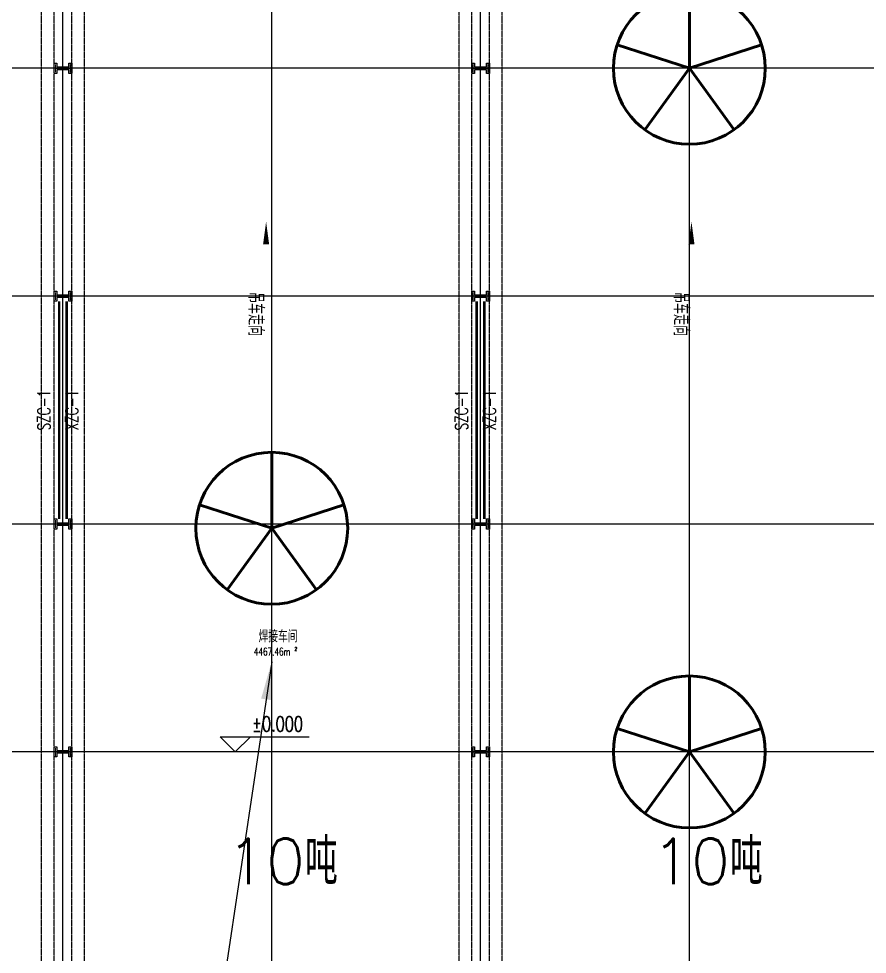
# Model space of a CAD drawing. Extents: x -954573 to 446329, y 489853 to 1226784.
# Drawn here: x -212201 to -178675, y 778828 to 815779 of the extents above; entities that cross this region are included whole.
import ezdxf
from ezdxf.enums import TextEntityAlignment as Align

# ---------------------------------------------------------------- set-up
doc = ezdxf.new("R2010")
doc.units = 0
doc.header["$LTSCALE"] = 10
doc.header["$MEASUREMENT"] = 0
for name, pattern in [('10平面$0$CENTER', [2, 1.25, -0.25, 0.25, -0.25]), ('10平面$0$DOTE', [2.42, 2, -0.2, 0.02, -0.2]), ('10平面$1$DASH', [0.35, 0.25, -0.1])]:
    doc.linetypes.add(name, pattern=pattern)
for name, color, linetype in [('10平面$0$A-AXIS-DOTE', 8, '10平面$0$DOTE'), ('10平面$0$A-AXIS-DP', 8, 'Continuous'), ('10平面$0$A-HATCH-2', 8, 'Continuous'), ('10平面$0$A-LIN-V', 8, 'Continuous'), ('10平面$0$A-WINDOW', 8, 'Continuous'), ('10平面$0$AS-WALL', 8, 'Continuous'), ('10平面$0$PUB_TEXT', 8, 'Continuous'), ('10平面$0$建-房间', 8, 'Continuous'), ('10平面$0$建-标高', 8, 'Continuous'), ('10平面$0$建-箭头', 8, 'Continuous'), ('A-LIN-V', 9, 'Continuous'), ('建-引出', 3, 'Continuous')]:
    doc.layers.add(name, color=color, linetype=linetype)
for name, color, linetype, lineweight in [('10平面$0$S-col', 2, 'Continuous', 0), ('10平面$0$THIN', 7, 'Continuous', 0), ('10平面$0$柱间支撑', 6, '10平面$0$CENTER', 0)]:
    doc.layers.add(name, color=color, linetype=linetype, lineweight=lineweight)
doc.styles.add('10平面$0$A-AREA', font='SIMPLEX', dxfattribs={"bigfont": 'GBCBIG'})
doc.styles.add('10平面$0$A-STANDARD', font='SIMPLEX', dxfattribs={"bigfont": 'GBCBIG'})
doc.styles.add('10平面$0$TSSD_Rein', font='tj-romans1.shx', dxfattribs={"width": 0.7, "bigfont": 'tj-hztxt.shx'})

# ---------------------------------------------------------------- blocks, each defined once
blk = doc.blocks.new('10平面$0$dote')
at = {"layer": '10平面$0$A-AXIS-DOTE'}
for p, q in [((10282.2, -68993.9), (10282.2, 36662.3)), ((18532.2, -69160), (18532.2, 36662.3)), ((26782.2, -68994.5), (26782.2, 36662.3)), ((35032.2, -69160), (35032.2, 36662.3)), ((76282.2, 9000), (-41310, 9000)), ((76282.2, 0), (-41310, 0)), ((76282.2, -9000), (-41310, -9000)), ((76282.2, -18000), (-41310, -18000))]:
    blk.add_line(p, q, dxfattribs=at)
blk = doc.blocks.new('10平面$0$G$C1A8DA1F8')
at = {"color": 2, "style": '10平面$0$A-STANDARD'}
blk.add_text('10吨', height=1800, dxfattribs=at).set_placement((-2536, -801))
blk = doc.blocks.new('10平面$0$_FZH')
at = {"layer": '10平面$0$A-HATCH-2'}
blk.add_lwpolyline([(-0.437, -0.25), (-0.437, 0.25), (-0.297, 0.25), (-0.297, 0.067), (0.298, 0.067), (0.298, 0.25), (0.438, 0.25), (0.438, -0.25), (0.298, -0.25), (0.298, -0.068), (-0.297, -0.068), (-0.297, -0.25)], close=True, dxfattribs=at)
at = {"layer": '10平面$0$S-col'}
blk.add_lwpolyline([(-0.375, -0.188), (-0.375, 0.187), (-0.36, 0.187), (-0.36, 0.005), (0.36, 0.005), (0.36, 0.187), (0.375, 0.187), (0.375, -0.188), (0.36, -0.188), (0.36, -0.005), (-0.36, -0.005), (-0.36, -0.188)], close=True, dxfattribs=at)
blk = doc.blocks.new('10平面$0$w4234324')
at = {"xscale": 800.0000000000005, "yscale": 800.0000000000005, "zscale": 800.0000000000005}
for p in [(-210454, 813820), (-193954, 813820), (-210454, 804820), (-193954, 804820), (-210454, 795820), (-193954, 795820), (-210454, 786820), (-193954, 786820)]:
    blk.add_blockref('10平面$0$_FZH', p, dxfattribs=at)
blk = doc.blocks.new('10平面$0$3243243')
at = {"layer": '10平面$0$A-HATCH-2', "linetype": '10平面$1$DASH'}
for p, q in [((-211304.2, 741520), (-211304.2, 832220)), ((-210804.2, 741520), (-210804.2, 832220)), ((-210104.2, 741520), (-210104.2, 832220)), ((-209604.2, 741520), (-209604.2, 832220)), ((-194804.2, 741520), (-194804.2, 832220)), ((-194304.2, 741520), (-194304.2, 832220)), ((-193604.2, 741520), (-193604.2, 832220)), ((-193104.2, 741520), (-193104.2, 832220))]:
    blk.add_line(p, q, dxfattribs=at)
blk = doc.blocks.new('10平面$0$w4324324')
at = {"layer": '10平面$0$A-HATCH-2', "lineweight": 60}
for q in [(-1694760, 686605), (-1697614, 684532), (-1691907, 684532), (-1696524, 681178), (-1692997, 681178)]:
    blk.add_line((-1694760, 683605), q, dxfattribs=at)
blk.add_circle((-1694760, 683605), 3000, dxfattribs=at)
blk = doc.blocks.new('10平面$0$w423432')
at = {"layer": '10平面$0$A-LIN-V'}
for p in [(-16500, -9000), (-33000, -27166), (-16500, -36000)]:
    blk.add_blockref('10平面$0$w4324324', p, dxfattribs=at)
blk = doc.blocks.new('10平面$0$23124232432')
at = {"layer": '10平面$0$柱间支撑', "const_width": 100}
for points in [[(-210604, 804620), (-210604, 796020)], [(-210304, 804620), (-210304, 796020)], [(-194104, 804620), (-194104, 796020)], [(-193804, 804620), (-193804, 796020)]]:
    blk.add_lwpolyline(points, dxfattribs=at)
at = {"layer": '10平面$0$THIN', "style": '10平面$0$TSSD_Rein', "width": 0.7}
for s, p in [('SZC-1', (-210804, 800320)), ('XZC-1', (-209700, 800320)), ('SZC-1', (-194304, 800320)), ('XZC-1', (-193200, 800320))]:
    blk.add_text(s, height=500, rotation=90, dxfattribs=at).set_placement(p, align=Align.BOTTOM_CENTER)
blk = doc.blocks.new('10平面')
at = {"layer": '10平面$0$建-标高'}
for p, q in [((-203646.4, 786820), (-204246.4, 787420)), ((-204246.4, 787420), (-200726.4, 787420)), ((-203646.4, 786820), (-203046.4, 787420))]:
    blk.add_line(p, q, dxfattribs=at)
at = {"layer": '10平面$0$建-箭头'}
for points in [[(-202426.4, 800865, 0, 0, 0), (-202426.4, 807765, 0, 240, 0), (-202426.4, 806865, 0, 0, 0)], [(-185621.4, 800865, 0, 0, 0), (-185621.4, 807765, 0, 240, 0), (-185621.4, 806865, 0, 0, 0)]]:
    blk.add_lwpolyline(points, format="xyseb", dxfattribs=at)
for p in [(-201440, 782400), (-184650, 782400)]:
    blk.add_blockref('10平面$0$G$C1A8DA1F8', p)
at = {"layer": '10平面$0$A-AXIS-DP'}
blk.add_blockref('10平面$0$3243243', (0, 0), dxfattribs=at)
at = {"layer": '10平面$0$A-LIN-V'}
blk.add_blockref('10平面$0$w423432', (1525556.2, 139215), dxfattribs=at)
at = {"layer": '10平面$0$A-WINDOW'}
blk.add_blockref('10平面$0$w4234324', (0, 0), dxfattribs=at)
at = {"layer": '10平面$0$AS-WALL'}
blk.add_blockref('10平面$0$dote', (-220736.4, 804820), dxfattribs=at)
at = {"layer": '10平面$0$柱间支撑'}
blk.add_blockref('10平面$0$23124232432', (0, 0), dxfattribs=at)
at = {"layer": '10平面$0$PUB_TEXT', "style": '10平面$0$A-STANDARD', "width": 0.705882}
blk.add_text('%%P0.000', height=595, dxfattribs=at).set_placement((-202986.4, 787630))
at = {"layer": '10平面$0$建-房间', "style": '10平面$0$A-AREA'}
blk.add_text('焊接车间', height=482.27, dxfattribs=at).set_placement((-202728.3, 791145))
at = {"layer": '10平面$0$建-房间', "style": '10平面$0$A-AREA', "width": 0.705882}
for s, height, p in [('4467.46m', 297.5, (-202906.4, 790633.1)), ('2', 148.8, (-201306.4, 790808.1))]:
    blk.add_text(s, height=height, dxfattribs=at).set_placement(p)
at = {"layer": '10平面$0$建-箭头', "color": 7, "style": '10平面$0$A-STANDARD'}
for p in [(-203131.4, 804982.3), (-186326.4, 804982.3)]:
    blk.add_text('吊车走向', height=604.44, rotation=270, dxfattribs=at).set_placement(p)

msp = doc.modelspace()

# ---------------------------------------------------------------- block references
at = {"layer": 'A-LIN-V'}
msp.add_blockref('10平面', (0, 0), dxfattribs=at)

# ---------------------------------------------------------------- next in the draw order: hatches: boundary and pattern name
at = {"layer": '建-引出'}
msp.add_hatch(color=256, dxfattribs=at).paths.add_polyline_path([(-202204.2, 790380), (-202623.4, 788926), (-202227.8, 788866.9)], flags=17)

# ---------------------------------------------------------------- next in the draw order: linework, layer by layer
msp.add_line((-202204.2, 790380), (-208743.8, 746570), dxfattribs=at)

doc.saveas('drawing.dxf')
